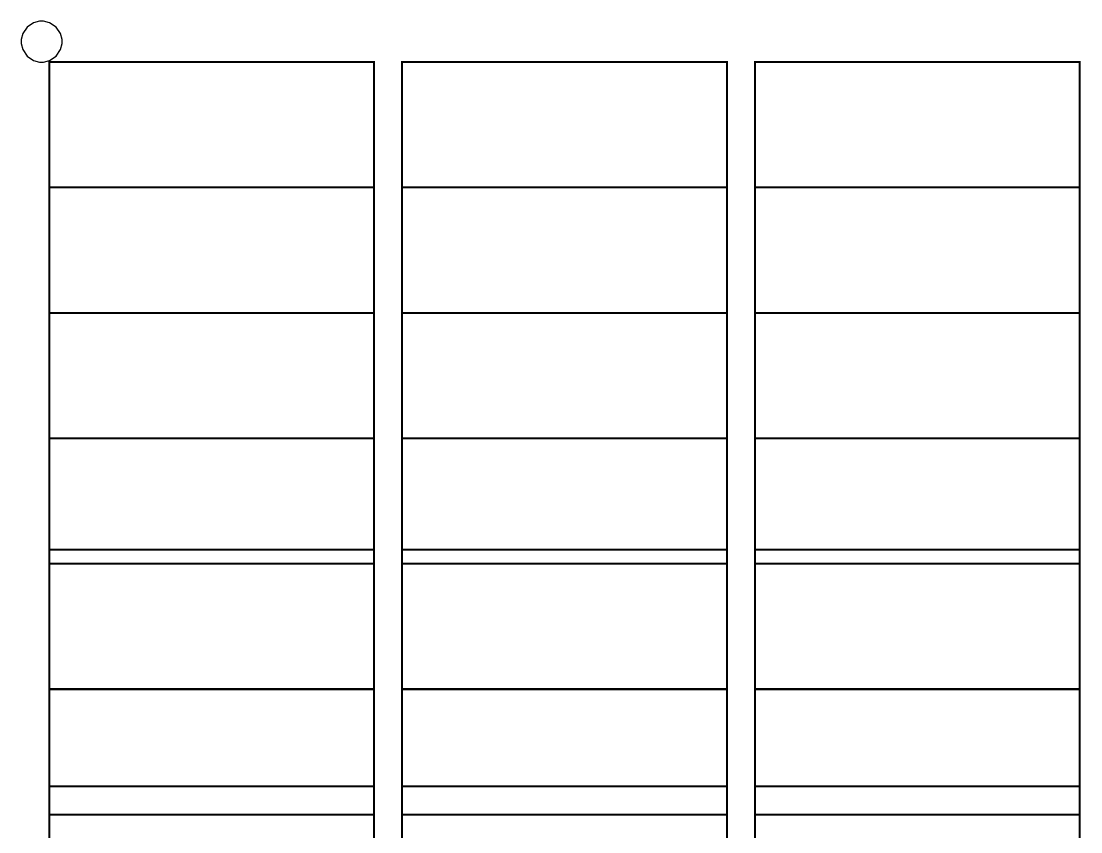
# Model space of a CAD drawing. Header units: metres. Extents: x 0 to 8.5, y 0 to 11.
# Drawn here: x 0 to 3.605, y 8.242 to 11 of the extents above; entities that cross this region are included whole.
import ezdxf

# ---------------------------------------------------------------- set-up
doc = ezdxf.new("R2010")
doc.units = ezdxf.units.M

msp = doc.modelspace()

# ---------------------------------------------------------------- linework, layer by layer
at = {"color": 0}
msp.add_lwpolyline([(0.1389, 10.9306), (0.1389, 10.9373), (0.1334, 10.9576), (0.1185, 10.9797), (0.0965, 10.9946), (0.0762, 11), (0.0694, 11), (0.0627, 11), (0.0424, 10.9946), (0.0203, 10.9797), (0.0054, 10.9576), (0, 10.9373), (0, 10.9306), (0, 10.9238), (0.0054, 10.9035), (0.0203, 10.8815), (0.0424, 10.8666), (0.0627, 10.8611), (0.0694, 10.8611), (0.0762, 10.8611), (0.0965, 10.8666), (0.1185, 10.8815), (0.1334, 10.9035), (0.1389, 10.9238), (0.1389, 10.9306)], close=True, dxfattribs=at)
msp.add_lwpolyline([(0.1389, 10.9306), (0.1389, 10.9373), (0.1334, 10.9576), (0.1185, 10.9797), (0.0965, 10.9946), (0.0762, 11), (0.0694, 11), (0.0627, 11), (0.0424, 10.9946), (0.0203, 10.9797), (0.0054, 10.9576), (0, 10.9373), (0, 10.9306), (0, 10.9238), (0.0054, 10.9035), (0.0203, 10.8815), (0.0424, 10.8666), (0.0627, 10.8611), (0.0694, 10.8611), (0.0762, 10.8611), (0.0965, 10.8666), (0.1185, 10.8815), (0.1334, 10.9035), (0.1389, 10.9238), (0.1389, 10.9306)], close=True, dxfattribs=at)
msp.add_lwpolyline([(0.1389, 10.9306), (0.1389, 10.9373), (0.1334, 10.9576), (0.1185, 10.9797), (0.0965, 10.9946), (0.0762, 11), (0.0694, 11), (0.0627, 11), (0.0424, 10.9946), (0.0203, 10.9797), (0.0054, 10.9576), (0, 10.9373), (0, 10.9306), (0, 10.9238), (0.0054, 10.9035), (0.0203, 10.8815), (0.0424, 10.8666), (0.0627, 10.8611), (0.0694, 10.8611), (0.0762, 10.8611), (0.0965, 10.8666), (0.1185, 10.8815), (0.1334, 10.9035), (0.1389, 10.9238), (0.1389, 10.9306)], close=True, dxfattribs=at)
msp.add_lwpolyline([(0.1389, 10.9306), (0.1389, 10.9373), (0.1334, 10.9576), (0.1185, 10.9797), (0.0965, 10.9946), (0.0762, 11), (0.0694, 11), (0.0627, 11), (0.0424, 10.9946), (0.0203, 10.9797), (0.0054, 10.9576), (0, 10.9373), (0, 10.9306), (0, 10.9238), (0.0054, 10.9035), (0.0203, 10.8815), (0.0424, 10.8666), (0.0627, 10.8611), (0.0694, 10.8611), (0.0762, 10.8611), (0.0965, 10.8666), (0.1185, 10.8815), (0.1334, 10.9035), (0.1389, 10.9238), (0.1389, 10.9306)], close=True, dxfattribs=at)
msp.add_lwpolyline([(0.1389, 10.9306), (0.1389, 10.9373), (0.1334, 10.9576), (0.1185, 10.9797), (0.0965, 10.9946), (0.0762, 11), (0.0694, 11), (0.0627, 11), (0.0424, 10.9946), (0.0203, 10.9797), (0.0054, 10.9576), (0, 10.9373), (0, 10.9306), (0, 10.9238), (0.0054, 10.9035), (0.0203, 10.8815), (0.0424, 10.8666), (0.0627, 10.8611), (0.0694, 10.8611), (0.0762, 10.8611), (0.0965, 10.8666), (0.1185, 10.8815), (0.1334, 10.9035), (0.1389, 10.9238), (0.1389, 10.9306)], close=True, dxfattribs=at)
msp.add_lwpolyline([(0.1389, 10.9306), (0.1389, 10.9373), (0.1334, 10.9576), (0.1185, 10.9797), (0.0965, 10.9946), (0.0762, 11), (0.0694, 11), (0.0627, 11), (0.0424, 10.9946), (0.0203, 10.9797), (0.0054, 10.9576), (0, 10.9373), (0, 10.9306), (0, 10.9238), (0.0054, 10.9035), (0.0203, 10.8815), (0.0424, 10.8666), (0.0627, 10.8611), (0.0694, 10.8611), (0.0762, 10.8611), (0.0965, 10.8666), (0.1185, 10.8815), (0.1334, 10.9035), (0.1389, 10.9238), (0.1389, 10.9306)], close=True, dxfattribs=at)
msp.add_lwpolyline([(0.1389, 10.9306), (0.1389, 10.9373), (0.1334, 10.9576), (0.1185, 10.9797), (0.0965, 10.9946), (0.0762, 11), (0.0694, 11), (0.0627, 11), (0.0424, 10.9946), (0.0203, 10.9797), (0.0054, 10.9576), (0, 10.9373), (0, 10.9306), (0, 10.9238), (0.0054, 10.9035), (0.0203, 10.8815), (0.0424, 10.8666), (0.0627, 10.8611), (0.0694, 10.8611), (0.0762, 10.8611), (0.0965, 10.8666), (0.1185, 10.8815), (0.1334, 10.9035), (0.1389, 10.9238), (0.1389, 10.9306)], close=True, dxfattribs=at)
msp.add_lwpolyline([(0.1389, 10.9306), (0.1389, 10.9373), (0.1334, 10.9576), (0.1185, 10.9797), (0.0965, 10.9946), (0.0762, 11), (0.0694, 11), (0.0627, 11), (0.0424, 10.9946), (0.0203, 10.9797), (0.0054, 10.9576), (0, 10.9373), (0, 10.9306), (0, 10.9238), (0.0054, 10.9035), (0.0203, 10.8815), (0.0424, 10.8666), (0.0627, 10.8611), (0.0694, 10.8611), (0.0762, 10.8611), (0.0965, 10.8666), (0.1185, 10.8815), (0.1334, 10.9035), (0.1389, 10.9238), (0.1389, 10.9306)], close=True, dxfattribs=at)
msp.add_lwpolyline([(0.1389, 10.9306), (0.1389, 10.9373), (0.1334, 10.9576), (0.1185, 10.9797), (0.0965, 10.9946), (0.0762, 11), (0.0694, 11), (0.0627, 11), (0.0424, 10.9946), (0.0203, 10.9797), (0.0054, 10.9576), (0, 10.9373), (0, 10.9306), (0, 10.9238), (0.0054, 10.9035), (0.0203, 10.8815), (0.0424, 10.8666), (0.0627, 10.8611), (0.0694, 10.8611), (0.0762, 10.8611), (0.0965, 10.8666), (0.1185, 10.8815), (0.1334, 10.9035), (0.1389, 10.9238), (0.1389, 10.9306)], close=True, dxfattribs=at)
msp.add_lwpolyline([(0.1389, 10.9306), (0.1389, 10.9373), (0.1334, 10.9576), (0.1185, 10.9797), (0.0965, 10.9946), (0.0762, 11), (0.0694, 11), (0.0627, 11), (0.0424, 10.9946), (0.0203, 10.9797), (0.0054, 10.9576), (0, 10.9373), (0, 10.9306), (0, 10.9238), (0.0054, 10.9035), (0.0203, 10.8815), (0.0424, 10.8666), (0.0627, 10.8611), (0.0694, 10.8611), (0.0762, 10.8611), (0.0965, 10.8666), (0.1185, 10.8815), (0.1334, 10.9035), (0.1389, 10.9238), (0.1389, 10.9306)], close=True, dxfattribs=at)
msp.add_lwpolyline([(0.1389, 10.9306), (0.1389, 10.9373), (0.1334, 10.9576), (0.1185, 10.9797), (0.0965, 10.9946), (0.0762, 11), (0.0694, 11), (0.0627, 11), (0.0424, 10.9946), (0.0203, 10.9797), (0.0054, 10.9576), (0, 10.9373), (0, 10.9306), (0, 10.9238), (0.0054, 10.9035), (0.0203, 10.8815), (0.0424, 10.8666), (0.0627, 10.8611), (0.0694, 10.8611), (0.0762, 10.8611), (0.0965, 10.8666), (0.1185, 10.8815), (0.1334, 10.9035), (0.1389, 10.9238), (0.1389, 10.9306)], close=True, dxfattribs=at)
msp.add_lwpolyline([(0.1389, 10.9306), (0.1389, 10.9373), (0.1334, 10.9576), (0.1185, 10.9797), (0.0965, 10.9946), (0.0762, 11), (0.0694, 11), (0.0627, 11), (0.0424, 10.9946), (0.0203, 10.9797), (0.0054, 10.9576), (0, 10.9373), (0, 10.9306), (0, 10.9238), (0.0054, 10.9035), (0.0203, 10.8815), (0.0424, 10.8666), (0.0627, 10.8611), (0.0694, 10.8611), (0.0762, 10.8611), (0.0965, 10.8666), (0.1185, 10.8815), (0.1334, 10.9035), (0.1389, 10.9238), (0.1389, 10.9306)], close=True, dxfattribs=at)
msp.add_lwpolyline([(0.1389, 10.9306), (0.1389, 10.9373), (0.1334, 10.9576), (0.1185, 10.9797), (0.0965, 10.9946), (0.0762, 11), (0.0694, 11), (0.0627, 11), (0.0424, 10.9946), (0.0203, 10.9797), (0.0054, 10.9576), (0, 10.9373), (0, 10.9306), (0, 10.9238), (0.0054, 10.9035), (0.0203, 10.8815), (0.0424, 10.8666), (0.0627, 10.8611), (0.0694, 10.8611), (0.0762, 10.8611), (0.0965, 10.8666), (0.1185, 10.8815), (0.1334, 10.9035), (0.1389, 10.9238), (0.1389, 10.9306)], close=True, dxfattribs=at)
msp.add_lwpolyline([(0.1389, 10.9306), (0.1389, 10.9373), (0.1334, 10.9576), (0.1185, 10.9797), (0.0965, 10.9946), (0.0762, 11), (0.0694, 11), (0.0627, 11), (0.0424, 10.9946), (0.0203, 10.9797), (0.0054, 10.9576), (0, 10.9373), (0, 10.9306), (0, 10.9238), (0.0054, 10.9035), (0.0203, 10.8815), (0.0424, 10.8666), (0.0627, 10.8611), (0.0694, 10.8611), (0.0762, 10.8611), (0.0965, 10.8666), (0.1185, 10.8815), (0.1334, 10.9035), (0.1389, 10.9238), (0.1389, 10.9306)], close=True, dxfattribs=at)
msp.add_lwpolyline([(0.1389, 10.9306), (0.1389, 10.9373), (0.1334, 10.9576), (0.1185, 10.9797), (0.0965, 10.9946), (0.0762, 11), (0.0694, 11), (0.0627, 11), (0.0424, 10.9946), (0.0203, 10.9797), (0.0054, 10.9576), (0, 10.9373), (0, 10.9306), (0, 10.9238), (0.0054, 10.9035), (0.0203, 10.8815), (0.0424, 10.8666), (0.0627, 10.8611), (0.0694, 10.8611), (0.0762, 10.8611), (0.0965, 10.8666), (0.1185, 10.8815), (0.1334, 10.9035), (0.1389, 10.9238), (0.1389, 10.9306)], close=True, dxfattribs=at)
msp.add_lwpolyline([(0.1389, 10.9306), (0.1389, 10.9373), (0.1334, 10.9576), (0.1185, 10.9797), (0.0965, 10.9946), (0.0762, 11), (0.0694, 11), (0.0627, 11), (0.0424, 10.9946), (0.0203, 10.9797), (0.0054, 10.9576), (0, 10.9373), (0, 10.9306), (0, 10.9238), (0.0054, 10.9035), (0.0203, 10.8815), (0.0424, 10.8666), (0.0627, 10.8611), (0.0694, 10.8611), (0.0762, 10.8611), (0.0965, 10.8666), (0.1185, 10.8815), (0.1334, 10.9035), (0.1389, 10.9238), (0.1389, 10.9306)], close=True, dxfattribs=at)
msp.add_lwpolyline([(0.1389, 10.9306), (0.1389, 10.9373), (0.1334, 10.9576), (0.1185, 10.9797), (0.0965, 10.9946), (0.0762, 11), (0.0694, 11), (0.0627, 11), (0.0424, 10.9946), (0.0203, 10.9797), (0.0054, 10.9576), (0, 10.9373), (0, 10.9306), (0, 10.9238), (0.0054, 10.9035), (0.0203, 10.8815), (0.0424, 10.8666), (0.0627, 10.8611), (0.0694, 10.8611), (0.0762, 10.8611), (0.0965, 10.8666), (0.1185, 10.8815), (0.1334, 10.9035), (0.1389, 10.9238), (0.1389, 10.9306)], close=True, dxfattribs=at)
msp.add_lwpolyline([(0.1389, 10.9306), (0.1389, 10.9373), (0.1334, 10.9576), (0.1185, 10.9797), (0.0965, 10.9946), (0.0762, 11), (0.0694, 11), (0.0627, 11), (0.0424, 10.9946), (0.0203, 10.9797), (0.0054, 10.9576), (0, 10.9373), (0, 10.9306), (0, 10.9238), (0.0054, 10.9035), (0.0203, 10.8815), (0.0424, 10.8666), (0.0627, 10.8611), (0.0694, 10.8611), (0.0762, 10.8611), (0.0965, 10.8666), (0.1185, 10.8815), (0.1334, 10.9035), (0.1389, 10.9238), (0.1389, 10.9306)], close=True, dxfattribs=at)
msp.add_lwpolyline([(0.1389, 10.9306), (0.1389, 10.9373), (0.1334, 10.9576), (0.1185, 10.9797), (0.0965, 10.9946), (0.0762, 11), (0.0694, 11), (0.0627, 11), (0.0424, 10.9946), (0.0203, 10.9797), (0.0054, 10.9576), (0, 10.9373), (0, 10.9306), (0, 10.9238), (0.0054, 10.9035), (0.0203, 10.8815), (0.0424, 10.8666), (0.0627, 10.8611), (0.0694, 10.8611), (0.0762, 10.8611), (0.0965, 10.8666), (0.1185, 10.8815), (0.1334, 10.9035), (0.1389, 10.9238), (0.1389, 10.9306)], close=True, dxfattribs=at)
msp.add_lwpolyline([(0.1389, 10.9306), (0.1389, 10.9373), (0.1334, 10.9576), (0.1185, 10.9797), (0.0965, 10.9946), (0.0762, 11), (0.0694, 11), (0.0627, 11), (0.0424, 10.9946), (0.0203, 10.9797), (0.0054, 10.9576), (0, 10.9373), (0, 10.9306), (0, 10.9238), (0.0054, 10.9035), (0.0203, 10.8815), (0.0424, 10.8666), (0.0627, 10.8611), (0.0694, 10.8611), (0.0762, 10.8611), (0.0965, 10.8666), (0.1185, 10.8815), (0.1334, 10.9035), (0.1389, 10.9238), (0.1389, 10.9306)], close=True, dxfattribs=at)
msp.add_lwpolyline([(0.1389, 10.9306), (0.1389, 10.9373), (0.1334, 10.9576), (0.1185, 10.9797), (0.0965, 10.9946), (0.0762, 11), (0.0694, 11), (0.0627, 11), (0.0424, 10.9946), (0.0203, 10.9797), (0.0054, 10.9576), (0, 10.9373), (0, 10.9306), (0, 10.9238), (0.0054, 10.9035), (0.0203, 10.8815), (0.0424, 10.8666), (0.0627, 10.8611), (0.0694, 10.8611), (0.0762, 10.8611), (0.0965, 10.8666), (0.1185, 10.8815), (0.1334, 10.9035), (0.1389, 10.9238), (0.1389, 10.9306)], close=True, dxfattribs=at)
msp.add_lwpolyline([(0.1389, 10.9306), (0.1389, 10.9373), (0.1334, 10.9576), (0.1185, 10.9797), (0.0965, 10.9946), (0.0762, 11), (0.0694, 11), (0.0627, 11), (0.0424, 10.9946), (0.0203, 10.9797), (0.0054, 10.9576), (0, 10.9373), (0, 10.9306), (0, 10.9238), (0.0054, 10.9035), (0.0203, 10.8815), (0.0424, 10.8666), (0.0627, 10.8611), (0.0694, 10.8611), (0.0762, 10.8611), (0.0965, 10.8666), (0.1185, 10.8815), (0.1334, 10.9035), (0.1389, 10.9238), (0.1389, 10.9306)], close=True, dxfattribs=at)
msp.add_lwpolyline([(0.1389, 10.9306), (0.1389, 10.9373), (0.1334, 10.9576), (0.1185, 10.9797), (0.0965, 10.9946), (0.0762, 11), (0.0694, 11), (0.0627, 11), (0.0424, 10.9946), (0.0203, 10.9797), (0.0054, 10.9576), (0, 10.9373), (0, 10.9306), (0, 10.9238), (0.0054, 10.9035), (0.0203, 10.8815), (0.0424, 10.8666), (0.0627, 10.8611), (0.0694, 10.8611), (0.0762, 10.8611), (0.0965, 10.8666), (0.1185, 10.8815), (0.1334, 10.9035), (0.1389, 10.9238), (0.1389, 10.9306)], close=True, dxfattribs=at)
msp.add_lwpolyline([(0.1389, 10.9306), (0.1389, 10.9373), (0.1334, 10.9576), (0.1185, 10.9797), (0.0965, 10.9946), (0.0762, 11), (0.0694, 11), (0.0627, 11), (0.0424, 10.9946), (0.0203, 10.9797), (0.0054, 10.9576), (0, 10.9373), (0, 10.9306), (0, 10.9238), (0.0054, 10.9035), (0.0203, 10.8815), (0.0424, 10.8666), (0.0627, 10.8611), (0.0694, 10.8611), (0.0762, 10.8611), (0.0965, 10.8666), (0.1185, 10.8815), (0.1334, 10.9035), (0.1389, 10.9238), (0.1389, 10.9306)], close=True, dxfattribs=at)
msp.add_lwpolyline([(0.1389, 10.9306), (0.1389, 10.9373), (0.1334, 10.9576), (0.1185, 10.9797), (0.0965, 10.9946), (0.0762, 11), (0.0694, 11), (0.0627, 11), (0.0424, 10.9946), (0.0203, 10.9797), (0.0054, 10.9576), (0, 10.9373), (0, 10.9306), (0, 10.9238), (0.0054, 10.9035), (0.0203, 10.8815), (0.0424, 10.8666), (0.0627, 10.8611), (0.0694, 10.8611), (0.0762, 10.8611), (0.0965, 10.8666), (0.1185, 10.8815), (0.1334, 10.9035), (0.1389, 10.9238), (0.1389, 10.9306)], close=True, dxfattribs=at)
msp.add_lwpolyline([(0.1389, 10.9306), (0.1389, 10.9373), (0.1334, 10.9576), (0.1185, 10.9797), (0.0965, 10.9946), (0.0762, 11), (0.0694, 11), (0.0627, 11), (0.0424, 10.9946), (0.0203, 10.9797), (0.0054, 10.9576), (0, 10.9373), (0, 10.9306), (0, 10.9238), (0.0054, 10.9035), (0.0203, 10.8815), (0.0424, 10.8666), (0.0627, 10.8611), (0.0694, 10.8611), (0.0762, 10.8611), (0.0965, 10.8666), (0.1185, 10.8815), (0.1334, 10.9035), (0.1389, 10.9238), (0.1389, 10.9306)], close=True, dxfattribs=at)
msp.add_lwpolyline([(0.1389, 10.9306), (0.1389, 10.9373), (0.1334, 10.9576), (0.1185, 10.9797), (0.0965, 10.9946), (0.0762, 11), (0.0694, 11), (0.0627, 11), (0.0424, 10.9946), (0.0203, 10.9797), (0.0054, 10.9576), (0, 10.9373), (0, 10.9306), (0, 10.9238), (0.0054, 10.9035), (0.0203, 10.8815), (0.0424, 10.8666), (0.0627, 10.8611), (0.0694, 10.8611), (0.0762, 10.8611), (0.0965, 10.8666), (0.1185, 10.8815), (0.1334, 10.9035), (0.1389, 10.9238), (0.1389, 10.9306)], close=True, dxfattribs=at)
msp.add_lwpolyline([(0.1389, 10.9306), (0.1389, 10.9373), (0.1334, 10.9576), (0.1185, 10.9797), (0.0965, 10.9946), (0.0762, 11), (0.0694, 11), (0.0627, 11), (0.0424, 10.9946), (0.0203, 10.9797), (0.0054, 10.9576), (0, 10.9373), (0, 10.9306), (0, 10.9238), (0.0054, 10.9035), (0.0203, 10.8815), (0.0424, 10.8666), (0.0627, 10.8611), (0.0694, 10.8611), (0.0762, 10.8611), (0.0965, 10.8666), (0.1185, 10.8815), (0.1334, 10.9035), (0.1389, 10.9238), (0.1389, 10.9306)], close=True, dxfattribs=at)
msp.add_lwpolyline([(0.1389, 10.9306), (0.1389, 10.9373), (0.1334, 10.9576), (0.1185, 10.9797), (0.0965, 10.9946), (0.0762, 11), (0.0694, 11), (0.0627, 11), (0.0424, 10.9946), (0.0203, 10.9797), (0.0054, 10.9576), (0, 10.9373), (0, 10.9306), (0, 10.9238), (0.0054, 10.9035), (0.0203, 10.8815), (0.0424, 10.8666), (0.0627, 10.8611), (0.0694, 10.8611), (0.0762, 10.8611), (0.0965, 10.8666), (0.1185, 10.8815), (0.1334, 10.9035), (0.1389, 10.9238), (0.1389, 10.9306)], close=True, dxfattribs=at)
msp.add_lwpolyline([(0.1389, 10.9306), (0.1389, 10.9373), (0.1334, 10.9576), (0.1185, 10.9797), (0.0965, 10.9946), (0.0762, 11), (0.0694, 11), (0.0627, 11), (0.0424, 10.9946), (0.0203, 10.9797), (0.0054, 10.9576), (0, 10.9373), (0, 10.9306), (0, 10.9238), (0.0054, 10.9035), (0.0203, 10.8815), (0.0424, 10.8666), (0.0627, 10.8611), (0.0694, 10.8611), (0.0762, 10.8611), (0.0965, 10.8666), (0.1185, 10.8815), (0.1334, 10.9035), (0.1389, 10.9238), (0.1389, 10.9306)], close=True, dxfattribs=at)
msp.add_lwpolyline([(0.1389, 10.9306), (0.1389, 10.9373), (0.1334, 10.9576), (0.1185, 10.9797), (0.0965, 10.9946), (0.0762, 11), (0.0694, 11), (0.0627, 11), (0.0424, 10.9946), (0.0203, 10.9797), (0.0054, 10.9576), (0, 10.9373), (0, 10.9306), (0, 10.9238), (0.0054, 10.9035), (0.0203, 10.8815), (0.0424, 10.8666), (0.0627, 10.8611), (0.0694, 10.8611), (0.0762, 10.8611), (0.0965, 10.8666), (0.1185, 10.8815), (0.1334, 10.9035), (0.1389, 10.9238), (0.1389, 10.9306)], close=True, dxfattribs=at)
msp.add_lwpolyline([(0.1389, 10.9306), (0.1389, 10.9373), (0.1334, 10.9576), (0.1185, 10.9797), (0.0965, 10.9946), (0.0762, 11), (0.0694, 11), (0.0627, 11), (0.0424, 10.9946), (0.0203, 10.9797), (0.0054, 10.9576), (0, 10.9373), (0, 10.9306), (0, 10.9238), (0.0054, 10.9035), (0.0203, 10.8815), (0.0424, 10.8666), (0.0627, 10.8611), (0.0694, 10.8611), (0.0762, 10.8611), (0.0965, 10.8666), (0.1185, 10.8815), (0.1334, 10.9035), (0.1389, 10.9238), (0.1389, 10.9306)], close=True, dxfattribs=at)
msp.add_lwpolyline([(0.1389, 10.9306), (0.1389, 10.9373), (0.1334, 10.9576), (0.1185, 10.9797), (0.0965, 10.9946), (0.0762, 11), (0.0694, 11), (0.0627, 11), (0.0424, 10.9946), (0.0203, 10.9797), (0.0054, 10.9576), (0, 10.9373), (0, 10.9306), (0, 10.9238), (0.0054, 10.9035), (0.0203, 10.8815), (0.0424, 10.8666), (0.0627, 10.8611), (0.0694, 10.8611), (0.0762, 10.8611), (0.0965, 10.8666), (0.1185, 10.8815), (0.1334, 10.9035), (0.1389, 10.9238), (0.1389, 10.9306)], close=True, dxfattribs=at)
msp.add_lwpolyline([(0.1389, 10.9306), (0.1389, 10.9373), (0.1334, 10.9576), (0.1185, 10.9797), (0.0965, 10.9946), (0.0762, 11), (0.0694, 11), (0.0627, 11), (0.0424, 10.9946), (0.0203, 10.9797), (0.0054, 10.9576), (0, 10.9373), (0, 10.9306), (0, 10.9238), (0.0054, 10.9035), (0.0203, 10.8815), (0.0424, 10.8666), (0.0627, 10.8611), (0.0694, 10.8611), (0.0762, 10.8611), (0.0965, 10.8666), (0.1185, 10.8815), (0.1334, 10.9035), (0.1389, 10.9238), (0.1389, 10.9306)], close=True, dxfattribs=at)
msp.add_lwpolyline([(0.1389, 10.9306), (0.1389, 10.9373), (0.1334, 10.9576), (0.1185, 10.9797), (0.0965, 10.9946), (0.0762, 11), (0.0694, 11), (0.0627, 11), (0.0424, 10.9946), (0.0203, 10.9797), (0.0054, 10.9576), (0, 10.9373), (0, 10.9306), (0, 10.9238), (0.0054, 10.9035), (0.0203, 10.8815), (0.0424, 10.8666), (0.0627, 10.8611), (0.0694, 10.8611), (0.0762, 10.8611), (0.0965, 10.8666), (0.1185, 10.8815), (0.1334, 10.9035), (0.1389, 10.9238), (0.1389, 10.9306)], close=True, dxfattribs=at)
msp.add_lwpolyline([(0.1389, 10.9306), (0.1389, 10.9373), (0.1334, 10.9576), (0.1185, 10.9797), (0.0965, 10.9946), (0.0762, 11), (0.0694, 11), (0.0627, 11), (0.0424, 10.9946), (0.0203, 10.9797), (0.0054, 10.9576), (0, 10.9373), (0, 10.9306), (0, 10.9238), (0.0054, 10.9035), (0.0203, 10.8815), (0.0424, 10.8666), (0.0627, 10.8611), (0.0694, 10.8611), (0.0762, 10.8611), (0.0965, 10.8666), (0.1185, 10.8815), (0.1334, 10.9035), (0.1389, 10.9238), (0.1389, 10.9306)], close=True, dxfattribs=at)
msp.add_lwpolyline([(0.1389, 10.9306), (0.1389, 10.9373), (0.1334, 10.9576), (0.1185, 10.9797), (0.0965, 10.9946), (0.0762, 11), (0.0694, 11), (0.0627, 11), (0.0424, 10.9946), (0.0203, 10.9797), (0.0054, 10.9576), (0, 10.9373), (0, 10.9306), (0, 10.9238), (0.0054, 10.9035), (0.0203, 10.8815), (0.0424, 10.8666), (0.0627, 10.8611), (0.0694, 10.8611), (0.0762, 10.8611), (0.0965, 10.8666), (0.1185, 10.8815), (0.1334, 10.9035), (0.1389, 10.9238), (0.1389, 10.9306)], close=True, dxfattribs=at)
msp.add_lwpolyline([(0.1389, 10.9306), (0.1389, 10.9373), (0.1334, 10.9576), (0.1185, 10.9797), (0.0965, 10.9946), (0.0762, 11), (0.0694, 11), (0.0627, 11), (0.0424, 10.9946), (0.0203, 10.9797), (0.0054, 10.9576), (0, 10.9373), (0, 10.9306), (0, 10.9238), (0.0054, 10.9035), (0.0203, 10.8815), (0.0424, 10.8666), (0.0627, 10.8611), (0.0694, 10.8611), (0.0762, 10.8611), (0.0965, 10.8666), (0.1185, 10.8815), (0.1334, 10.9035), (0.1389, 10.9238), (0.1389, 10.9306)], close=True, dxfattribs=at)
msp.add_lwpolyline([(0.1389, 10.9306), (0.1389, 10.9373), (0.1334, 10.9576), (0.1185, 10.9797), (0.0965, 10.9946), (0.0762, 11), (0.0694, 11), (0.0627, 11), (0.0424, 10.9946), (0.0203, 10.9797), (0.0054, 10.9576), (0, 10.9373), (0, 10.9306), (0, 10.9238), (0.0054, 10.9035), (0.0203, 10.8815), (0.0424, 10.8666), (0.0627, 10.8611), (0.0694, 10.8611), (0.0762, 10.8611), (0.0965, 10.8666), (0.1185, 10.8815), (0.1334, 10.9035), (0.1389, 10.9238), (0.1389, 10.9306)], close=True, dxfattribs=at)
msp.add_lwpolyline([(0.1389, 10.9306), (0.1389, 10.9373), (0.1334, 10.9576), (0.1185, 10.9797), (0.0965, 10.9946), (0.0762, 11), (0.0694, 11), (0.0627, 11), (0.0424, 10.9946), (0.0203, 10.9797), (0.0054, 10.9576), (0, 10.9373), (0, 10.9306), (0, 10.9238), (0.0054, 10.9035), (0.0203, 10.8815), (0.0424, 10.8666), (0.0627, 10.8611), (0.0694, 10.8611), (0.0762, 10.8611), (0.0965, 10.8666), (0.1185, 10.8815), (0.1334, 10.9035), (0.1389, 10.9238), (0.1389, 10.9306)], close=True, dxfattribs=at)
msp.add_lwpolyline([(0.1389, 10.9306), (0.1389, 10.9373), (0.1334, 10.9576), (0.1185, 10.9797), (0.0965, 10.9946), (0.0762, 11), (0.0694, 11), (0.0627, 11), (0.0424, 10.9946), (0.0203, 10.9797), (0.0054, 10.9576), (0, 10.9373), (0, 10.9306), (0, 10.9238), (0.0054, 10.9035), (0.0203, 10.8815), (0.0424, 10.8666), (0.0627, 10.8611), (0.0694, 10.8611), (0.0762, 10.8611), (0.0965, 10.8666), (0.1185, 10.8815), (0.1334, 10.9035), (0.1389, 10.9238), (0.1389, 10.9306)], close=True, dxfattribs=at)
msp.add_lwpolyline([(0.1389, 10.9306), (0.1389, 10.9373), (0.1334, 10.9576), (0.1185, 10.9797), (0.0965, 10.9946), (0.0762, 11), (0.0694, 11), (0.0627, 11), (0.0424, 10.9946), (0.0203, 10.9797), (0.0054, 10.9576), (0, 10.9373), (0, 10.9306), (0, 10.9238), (0.0054, 10.9035), (0.0203, 10.8815), (0.0424, 10.8666), (0.0627, 10.8611), (0.0694, 10.8611), (0.0762, 10.8611), (0.0965, 10.8666), (0.1185, 10.8815), (0.1334, 10.9035), (0.1389, 10.9238), (0.1389, 10.9306)], close=True, dxfattribs=at)
msp.add_lwpolyline([(0.1389, 10.9306), (0.1389, 10.9373), (0.1334, 10.9576), (0.1185, 10.9797), (0.0965, 10.9946), (0.0762, 11), (0.0694, 11), (0.0627, 11), (0.0424, 10.9946), (0.0203, 10.9797), (0.0054, 10.9576), (0, 10.9373), (0, 10.9306), (0, 10.9238), (0.0054, 10.9035), (0.0203, 10.8815), (0.0424, 10.8666), (0.0627, 10.8611), (0.0694, 10.8611), (0.0762, 10.8611), (0.0965, 10.8666), (0.1185, 10.8815), (0.1334, 10.9035), (0.1389, 10.9238), (0.1389, 10.9306)], close=True, dxfattribs=at)
msp.add_lwpolyline([(0.1389, 10.9306), (0.1389, 10.9373), (0.1334, 10.9576), (0.1185, 10.9797), (0.0965, 10.9946), (0.0762, 11), (0.0694, 11), (0.0627, 11), (0.0424, 10.9946), (0.0203, 10.9797), (0.0054, 10.9576), (0, 10.9373), (0, 10.9306), (0, 10.9238), (0.0054, 10.9035), (0.0203, 10.8815), (0.0424, 10.8666), (0.0627, 10.8611), (0.0694, 10.8611), (0.0762, 10.8611), (0.0965, 10.8666), (0.1185, 10.8815), (0.1334, 10.9035), (0.1389, 10.9238), (0.1389, 10.9306)], close=True, dxfattribs=at)
msp.add_lwpolyline([(0.1389, 10.9306), (0.1389, 10.9373), (0.1334, 10.9576), (0.1185, 10.9797), (0.0965, 10.9946), (0.0762, 11), (0.0694, 11), (0.0627, 11), (0.0424, 10.9946), (0.0203, 10.9797), (0.0054, 10.9576), (0, 10.9373), (0, 10.9306), (0, 10.9238), (0.0054, 10.9035), (0.0203, 10.8815), (0.0424, 10.8666), (0.0627, 10.8611), (0.0694, 10.8611), (0.0762, 10.8611), (0.0965, 10.8666), (0.1185, 10.8815), (0.1334, 10.9035), (0.1389, 10.9238), (0.1389, 10.9306)], close=True, dxfattribs=at)
msp.add_lwpolyline([(0.1389, 10.9306), (0.1389, 10.9373), (0.1334, 10.9576), (0.1185, 10.9797), (0.0965, 10.9946), (0.0762, 11), (0.0694, 11), (0.0627, 11), (0.0424, 10.9946), (0.0203, 10.9797), (0.0054, 10.9576), (0, 10.9373), (0, 10.9306), (0, 10.9238), (0.0054, 10.9035), (0.0203, 10.8815), (0.0424, 10.8666), (0.0627, 10.8611), (0.0694, 10.8611), (0.0762, 10.8611), (0.0965, 10.8666), (0.1185, 10.8815), (0.1334, 10.9035), (0.1389, 10.9238), (0.1389, 10.9306)], close=True, dxfattribs=at)
msp.add_lwpolyline([(0.1389, 10.9306), (0.1389, 10.9373), (0.1334, 10.9576), (0.1185, 10.9797), (0.0965, 10.9946), (0.0762, 11), (0.0694, 11), (0.0627, 11), (0.0424, 10.9946), (0.0203, 10.9797), (0.0054, 10.9576), (0, 10.9373), (0, 10.9306), (0, 10.9238), (0.0054, 10.9035), (0.0203, 10.8815), (0.0424, 10.8666), (0.0627, 10.8611), (0.0694, 10.8611), (0.0762, 10.8611), (0.0965, 10.8666), (0.1185, 10.8815), (0.1334, 10.9035), (0.1389, 10.9238), (0.1389, 10.9306)], close=True, dxfattribs=at)
msp.add_lwpolyline([(0.1389, 10.9306), (0.1389, 10.9373), (0.1334, 10.9576), (0.1185, 10.9797), (0.0965, 10.9946), (0.0762, 11), (0.0694, 11), (0.0627, 11), (0.0424, 10.9946), (0.0203, 10.9797), (0.0054, 10.9576), (0, 10.9373), (0, 10.9306), (0, 10.9238), (0.0054, 10.9035), (0.0203, 10.8815), (0.0424, 10.8666), (0.0627, 10.8611), (0.0694, 10.8611), (0.0762, 10.8611), (0.0965, 10.8666), (0.1185, 10.8815), (0.1334, 10.9035), (0.1389, 10.9238), (0.1389, 10.9306)], close=True, dxfattribs=at)
msp.add_lwpolyline([(0.1389, 10.9306), (0.1389, 10.9373), (0.1334, 10.9576), (0.1185, 10.9797), (0.0965, 10.9946), (0.0762, 11), (0.0694, 11), (0.0627, 11), (0.0424, 10.9946), (0.0203, 10.9797), (0.0054, 10.9576), (0, 10.9373), (0, 10.9306), (0, 10.9238), (0.0054, 10.9035), (0.0203, 10.8815), (0.0424, 10.8666), (0.0627, 10.8611), (0.0694, 10.8611), (0.0762, 10.8611), (0.0965, 10.8666), (0.1185, 10.8815), (0.1334, 10.9035), (0.1389, 10.9238), (0.1389, 10.9306)], close=True, dxfattribs=at)
msp.add_lwpolyline([(0.1389, 10.9306), (0.1389, 10.9373), (0.1334, 10.9576), (0.1185, 10.9797), (0.0965, 10.9946), (0.0762, 11), (0.0694, 11), (0.0627, 11), (0.0424, 10.9946), (0.0203, 10.9797), (0.0054, 10.9576), (0, 10.9373), (0, 10.9306), (0, 10.9238), (0.0054, 10.9035), (0.0203, 10.8815), (0.0424, 10.8666), (0.0627, 10.8611), (0.0694, 10.8611), (0.0762, 10.8611), (0.0965, 10.8666), (0.1185, 10.8815), (0.1334, 10.9035), (0.1389, 10.9238), (0.1389, 10.9306)], close=True, dxfattribs=at)
msp.add_lwpolyline([(0.1389, 10.9306), (0.1389, 10.9373), (0.1334, 10.9576), (0.1185, 10.9797), (0.0965, 10.9946), (0.0762, 11), (0.0694, 11), (0.0627, 11), (0.0424, 10.9946), (0.0203, 10.9797), (0.0054, 10.9576), (0, 10.9373), (0, 10.9306), (0, 10.9238), (0.0054, 10.9035), (0.0203, 10.8815), (0.0424, 10.8666), (0.0627, 10.8611), (0.0694, 10.8611), (0.0762, 10.8611), (0.0965, 10.8666), (0.1185, 10.8815), (0.1334, 10.9035), (0.1389, 10.9238), (0.1389, 10.9306)], close=True, dxfattribs=at)
msp.add_lwpolyline([(0.1389, 10.9306), (0.1389, 10.9373), (0.1334, 10.9576), (0.1185, 10.9797), (0.0965, 10.9946), (0.0762, 11), (0.0694, 11), (0.0627, 11), (0.0424, 10.9946), (0.0203, 10.9797), (0.0054, 10.9576), (0, 10.9373), (0, 10.9306), (0, 10.9238), (0.0054, 10.9035), (0.0203, 10.8815), (0.0424, 10.8666), (0.0627, 10.8611), (0.0694, 10.8611), (0.0762, 10.8611), (0.0965, 10.8666), (0.1185, 10.8815), (0.1334, 10.9035), (0.1389, 10.9238), (0.1389, 10.9306)], close=True, dxfattribs=at)
msp.add_lwpolyline([(0.1389, 10.9306), (0.1389, 10.9373), (0.1334, 10.9576), (0.1185, 10.9797), (0.0965, 10.9946), (0.0762, 11), (0.0694, 11), (0.0627, 11), (0.0424, 10.9946), (0.0203, 10.9797), (0.0054, 10.9576), (0, 10.9373), (0, 10.9306), (0, 10.9238), (0.0054, 10.9035), (0.0203, 10.8815), (0.0424, 10.8666), (0.0627, 10.8611), (0.0694, 10.8611), (0.0762, 10.8611), (0.0965, 10.8666), (0.1185, 10.8815), (0.1334, 10.9035), (0.1389, 10.9238), (0.1389, 10.9306)], close=True, dxfattribs=at)
msp.add_lwpolyline([(0.1389, 10.9306), (0.1389, 10.9373), (0.1334, 10.9576), (0.1185, 10.9797), (0.0965, 10.9946), (0.0762, 11), (0.0694, 11), (0.0627, 11), (0.0424, 10.9946), (0.0203, 10.9797), (0.0054, 10.9576), (0, 10.9373), (0, 10.9306), (0, 10.9238), (0.0054, 10.9035), (0.0203, 10.8815), (0.0424, 10.8666), (0.0627, 10.8611), (0.0694, 10.8611), (0.0762, 10.8611), (0.0965, 10.8666), (0.1185, 10.8815), (0.1334, 10.9035), (0.1389, 10.9238), (0.1389, 10.9306)], close=True, dxfattribs=at)
msp.add_lwpolyline([(0.1389, 10.9306), (0.1389, 10.9373), (0.1334, 10.9576), (0.1185, 10.9797), (0.0965, 10.9946), (0.0762, 11), (0.0694, 11), (0.0627, 11), (0.0424, 10.9946), (0.0203, 10.9797), (0.0054, 10.9576), (0, 10.9373), (0, 10.9306), (0, 10.9238), (0.0054, 10.9035), (0.0203, 10.8815), (0.0424, 10.8666), (0.0627, 10.8611), (0.0694, 10.8611), (0.0762, 10.8611), (0.0965, 10.8666), (0.1185, 10.8815), (0.1334, 10.9035), (0.1389, 10.9238), (0.1389, 10.9306)], close=True, dxfattribs=at)
msp.add_lwpolyline([(0.1389, 10.9306), (0.1389, 10.9373), (0.1334, 10.9576), (0.1185, 10.9797), (0.0965, 10.9946), (0.0762, 11), (0.0694, 11), (0.0627, 11), (0.0424, 10.9946), (0.0203, 10.9797), (0.0054, 10.9576), (0, 10.9373), (0, 10.9306), (0, 10.9238), (0.0054, 10.9035), (0.0203, 10.8815), (0.0424, 10.8666), (0.0627, 10.8611), (0.0694, 10.8611), (0.0762, 10.8611), (0.0965, 10.8666), (0.1185, 10.8815), (0.1334, 10.9035), (0.1389, 10.9238), (0.1389, 10.9306)], close=True, dxfattribs=at)
msp.add_lwpolyline([(0.1389, 10.9306), (0.1389, 10.9373), (0.1334, 10.9576), (0.1185, 10.9797), (0.0965, 10.9946), (0.0762, 11), (0.0694, 11), (0.0627, 11), (0.0424, 10.9946), (0.0203, 10.9797), (0.0054, 10.9576), (0, 10.9373), (0, 10.9306), (0, 10.9238), (0.0054, 10.9035), (0.0203, 10.8815), (0.0424, 10.8666), (0.0627, 10.8611), (0.0694, 10.8611), (0.0762, 10.8611), (0.0965, 10.8666), (0.1185, 10.8815), (0.1334, 10.9035), (0.1389, 10.9238), (0.1389, 10.9306)], close=True, dxfattribs=at)
msp.add_lwpolyline([(0.1389, 10.9306), (0.1389, 10.9373), (0.1334, 10.9576), (0.1185, 10.9797), (0.0965, 10.9946), (0.0762, 11), (0.0694, 11), (0.0627, 11), (0.0424, 10.9946), (0.0203, 10.9797), (0.0054, 10.9576), (0, 10.9373), (0, 10.9306), (0, 10.9238), (0.0054, 10.9035), (0.0203, 10.8815), (0.0424, 10.8666), (0.0627, 10.8611), (0.0694, 10.8611), (0.0762, 10.8611), (0.0965, 10.8666), (0.1185, 10.8815), (0.1334, 10.9035), (0.1389, 10.9238), (0.1389, 10.9306)], close=True, dxfattribs=at)
msp.add_lwpolyline([(0.1389, 10.9306), (0.1389, 10.9373), (0.1334, 10.9576), (0.1185, 10.9797), (0.0965, 10.9946), (0.0762, 11), (0.0694, 11), (0.0627, 11), (0.0424, 10.9946), (0.0203, 10.9797), (0.0054, 10.9576), (0, 10.9373), (0, 10.9306), (0, 10.9238), (0.0054, 10.9035), (0.0203, 10.8815), (0.0424, 10.8666), (0.0627, 10.8611), (0.0694, 10.8611), (0.0762, 10.8611), (0.0965, 10.8666), (0.1185, 10.8815), (0.1334, 10.9035), (0.1389, 10.9238), (0.1389, 10.9306)], close=True, dxfattribs=at)
msp.add_lwpolyline([(0.1389, 10.9306), (0.1389, 10.9373), (0.1334, 10.9576), (0.1185, 10.9797), (0.0965, 10.9946), (0.0762, 11), (0.0694, 11), (0.0627, 11), (0.0424, 10.9946), (0.0203, 10.9797), (0.0054, 10.9576), (0, 10.9373), (0, 10.9306), (0, 10.9238), (0.0054, 10.9035), (0.0203, 10.8815), (0.0424, 10.8666), (0.0627, 10.8611), (0.0694, 10.8611), (0.0762, 10.8611), (0.0965, 10.8666), (0.1185, 10.8815), (0.1334, 10.9035), (0.1389, 10.9238), (0.1389, 10.9306)], close=True, dxfattribs=at)
msp.add_lwpolyline([(0.1389, 10.9306), (0.1389, 10.9373), (0.1334, 10.9576), (0.1185, 10.9797), (0.0965, 10.9946), (0.0762, 11), (0.0694, 11), (0.0627, 11), (0.0424, 10.9946), (0.0203, 10.9797), (0.0054, 10.9576), (0, 10.9373), (0, 10.9306), (0, 10.9238), (0.0054, 10.9035), (0.0203, 10.8815), (0.0424, 10.8666), (0.0627, 10.8611), (0.0694, 10.8611), (0.0762, 10.8611), (0.0965, 10.8666), (0.1185, 10.8815), (0.1334, 10.9035), (0.1389, 10.9238), (0.1389, 10.9306)], close=True, dxfattribs=at)
msp.add_lwpolyline([(0.1389, 10.9306), (0.1389, 10.9373), (0.1334, 10.9576), (0.1185, 10.9797), (0.0965, 10.9946), (0.0762, 11), (0.0694, 11), (0.0627, 11), (0.0424, 10.9946), (0.0203, 10.9797), (0.0054, 10.9576), (0, 10.9373), (0, 10.9306), (0, 10.9238), (0.0054, 10.9035), (0.0203, 10.8815), (0.0424, 10.8666), (0.0627, 10.8611), (0.0694, 10.8611), (0.0762, 10.8611), (0.0965, 10.8666), (0.1185, 10.8815), (0.1334, 10.9035), (0.1389, 10.9238), (0.1389, 10.9306)], close=True, dxfattribs=at)
msp.add_lwpolyline([(0.1389, 10.9306), (0.1389, 10.9373), (0.1334, 10.9576), (0.1185, 10.9797), (0.0965, 10.9946), (0.0762, 11), (0.0694, 11), (0.0627, 11), (0.0424, 10.9946), (0.0203, 10.9797), (0.0054, 10.9576), (0, 10.9373), (0, 10.9306), (0, 10.9238), (0.0054, 10.9035), (0.0203, 10.8815), (0.0424, 10.8666), (0.0627, 10.8611), (0.0694, 10.8611), (0.0762, 10.8611), (0.0965, 10.8666), (0.1185, 10.8815), (0.1334, 10.9035), (0.1389, 10.9238), (0.1389, 10.9306)], close=True, dxfattribs=at)
msp.add_lwpolyline([(0.1389, 10.9306), (0.1389, 10.9373), (0.1334, 10.9576), (0.1185, 10.9797), (0.0965, 10.9946), (0.0762, 11), (0.0694, 11), (0.0627, 11), (0.0424, 10.9946), (0.0203, 10.9797), (0.0054, 10.9576), (0, 10.9373), (0, 10.9306), (0, 10.9238), (0.0054, 10.9035), (0.0203, 10.8815), (0.0424, 10.8666), (0.0627, 10.8611), (0.0694, 10.8611), (0.0762, 10.8611), (0.0965, 10.8666), (0.1185, 10.8815), (0.1334, 10.9035), (0.1389, 10.9238), (0.1389, 10.9306)], close=True, dxfattribs=at)
msp.add_lwpolyline([(0.1389, 10.9306), (0.1389, 10.9373), (0.1334, 10.9576), (0.1185, 10.9797), (0.0965, 10.9946), (0.0762, 11), (0.0694, 11), (0.0627, 11), (0.0424, 10.9946), (0.0203, 10.9797), (0.0054, 10.9576), (0, 10.9373), (0, 10.9306), (0, 10.9238), (0.0054, 10.9035), (0.0203, 10.8815), (0.0424, 10.8666), (0.0627, 10.8611), (0.0694, 10.8611), (0.0762, 10.8611), (0.0965, 10.8666), (0.1185, 10.8815), (0.1334, 10.9035), (0.1389, 10.9238), (0.1389, 10.9306)], close=True, dxfattribs=at)
msp.add_lwpolyline([(0.1389, 10.9306), (0.1389, 10.9373), (0.1334, 10.9576), (0.1185, 10.9797), (0.0965, 10.9946), (0.0762, 11), (0.0694, 11), (0.0627, 11), (0.0424, 10.9946), (0.0203, 10.9797), (0.0054, 10.9576), (0, 10.9373), (0, 10.9306), (0, 10.9238), (0.0054, 10.9035), (0.0203, 10.8815), (0.0424, 10.8666), (0.0627, 10.8611), (0.0694, 10.8611), (0.0762, 10.8611), (0.0965, 10.8666), (0.1185, 10.8815), (0.1334, 10.9035), (0.1389, 10.9238), (0.1389, 10.9306)], close=True, dxfattribs=at)
msp.add_lwpolyline([(0.1389, 10.9306), (0.1389, 10.9373), (0.1334, 10.9576), (0.1185, 10.9797), (0.0965, 10.9946), (0.0762, 11), (0.0694, 11), (0.0627, 11), (0.0424, 10.9946), (0.0203, 10.9797), (0.0054, 10.9576), (0, 10.9373), (0, 10.9306), (0, 10.9238), (0.0054, 10.9035), (0.0203, 10.8815), (0.0424, 10.8666), (0.0627, 10.8611), (0.0694, 10.8611), (0.0762, 10.8611), (0.0965, 10.8666), (0.1185, 10.8815), (0.1334, 10.9035), (0.1389, 10.9238), (0.1389, 10.9306)], close=True, dxfattribs=at)
msp.add_lwpolyline([(0.1389, 10.9306), (0.1389, 10.9373), (0.1334, 10.9576), (0.1185, 10.9797), (0.0965, 10.9946), (0.0762, 11), (0.0694, 11), (0.0627, 11), (0.0424, 10.9946), (0.0203, 10.9797), (0.0054, 10.9576), (0, 10.9373), (0, 10.9306), (0, 10.9238), (0.0054, 10.9035), (0.0203, 10.8815), (0.0424, 10.8666), (0.0627, 10.8611), (0.0694, 10.8611), (0.0762, 10.8611), (0.0965, 10.8666), (0.1185, 10.8815), (0.1334, 10.9035), (0.1389, 10.9238), (0.1389, 10.9306)], close=True, dxfattribs=at)
msp.add_lwpolyline([(0.1389, 10.9306), (0.1389, 10.9373), (0.1334, 10.9576), (0.1185, 10.9797), (0.0965, 10.9946), (0.0762, 11), (0.0694, 11), (0.0627, 11), (0.0424, 10.9946), (0.0203, 10.9797), (0.0054, 10.9576), (0, 10.9373), (0, 10.9306), (0, 10.9238), (0.0054, 10.9035), (0.0203, 10.8815), (0.0424, 10.8666), (0.0627, 10.8611), (0.0694, 10.8611), (0.0762, 10.8611), (0.0965, 10.8666), (0.1185, 10.8815), (0.1334, 10.9035), (0.1389, 10.9238), (0.1389, 10.9306)], close=True, dxfattribs=at)
msp.add_lwpolyline([(0.1389, 10.9306), (0.1389, 10.9373), (0.1334, 10.9576), (0.1185, 10.9797), (0.0965, 10.9946), (0.0762, 11), (0.0694, 11), (0.0627, 11), (0.0424, 10.9946), (0.0203, 10.9797), (0.0054, 10.9576), (0, 10.9373), (0, 10.9306), (0, 10.9238), (0.0054, 10.9035), (0.0203, 10.8815), (0.0424, 10.8666), (0.0627, 10.8611), (0.0694, 10.8611), (0.0762, 10.8611), (0.0965, 10.8666), (0.1185, 10.8815), (0.1334, 10.9035), (0.1389, 10.9238), (0.1389, 10.9306)], close=True, dxfattribs=at)
msp.add_lwpolyline([(0.1389, 10.9306), (0.1389, 10.9373), (0.1334, 10.9576), (0.1185, 10.9797), (0.0965, 10.9946), (0.0762, 11), (0.0694, 11), (0.0627, 11), (0.0424, 10.9946), (0.0203, 10.9797), (0.0054, 10.9576), (0, 10.9373), (0, 10.9306), (0, 10.9238), (0.0054, 10.9035), (0.0203, 10.8815), (0.0424, 10.8666), (0.0627, 10.8611), (0.0694, 10.8611), (0.0762, 10.8611), (0.0965, 10.8666), (0.1185, 10.8815), (0.1334, 10.9035), (0.1389, 10.9238), (0.1389, 10.9306)], close=True, dxfattribs=at)
msp.add_lwpolyline([(0.1389, 10.9306), (0.1389, 10.9373), (0.1334, 10.9576), (0.1185, 10.9797), (0.0965, 10.9946), (0.0762, 11), (0.0694, 11), (0.0627, 11), (0.0424, 10.9946), (0.0203, 10.9797), (0.0054, 10.9576), (0, 10.9373), (0, 10.9306), (0, 10.9238), (0.0054, 10.9035), (0.0203, 10.8815), (0.0424, 10.8666), (0.0627, 10.8611), (0.0694, 10.8611), (0.0762, 10.8611), (0.0965, 10.8666), (0.1185, 10.8815), (0.1334, 10.9035), (0.1389, 10.9238), (0.1389, 10.9306)], close=True, dxfattribs=at)
msp.add_lwpolyline([(0.1389, 10.9306), (0.1389, 10.9373), (0.1334, 10.9576), (0.1185, 10.9797), (0.0965, 10.9946), (0.0762, 11), (0.0694, 11), (0.0627, 11), (0.0424, 10.9946), (0.0203, 10.9797), (0.0054, 10.9576), (0, 10.9373), (0, 10.9306), (0, 10.9238), (0.0054, 10.9035), (0.0203, 10.8815), (0.0424, 10.8666), (0.0627, 10.8611), (0.0694, 10.8611), (0.0762, 10.8611), (0.0965, 10.8666), (0.1185, 10.8815), (0.1334, 10.9035), (0.1389, 10.9238), (0.1389, 10.9306)], close=True, dxfattribs=at)
msp.add_lwpolyline([(0.1389, 10.9306), (0.1389, 10.9373), (0.1334, 10.9576), (0.1185, 10.9797), (0.0965, 10.9946), (0.0762, 11), (0.0694, 11), (0.0627, 11), (0.0424, 10.9946), (0.0203, 10.9797), (0.0054, 10.9576), (0, 10.9373), (0, 10.9306), (0, 10.9238), (0.0054, 10.9035), (0.0203, 10.8815), (0.0424, 10.8666), (0.0627, 10.8611), (0.0694, 10.8611), (0.0762, 10.8611), (0.0965, 10.8666), (0.1185, 10.8815), (0.1334, 10.9035), (0.1389, 10.9238), (0.1389, 10.9306)], close=True, dxfattribs=at)
msp.add_lwpolyline([(0.1389, 10.9306), (0.1389, 10.9373), (0.1334, 10.9576), (0.1185, 10.9797), (0.0965, 10.9946), (0.0762, 11), (0.0694, 11), (0.0627, 11), (0.0424, 10.9946), (0.0203, 10.9797), (0.0054, 10.9576), (0, 10.9373), (0, 10.9306), (0, 10.9238), (0.0054, 10.9035), (0.0203, 10.8815), (0.0424, 10.8666), (0.0627, 10.8611), (0.0694, 10.8611), (0.0762, 10.8611), (0.0965, 10.8666), (0.1185, 10.8815), (0.1334, 10.9035), (0.1389, 10.9238), (0.1389, 10.9306)], close=True, dxfattribs=at)
msp.add_lwpolyline([(0.1389, 10.9306), (0.1389, 10.9373), (0.1334, 10.9576), (0.1185, 10.9797), (0.0965, 10.9946), (0.0762, 11), (0.0694, 11), (0.0627, 11), (0.0424, 10.9946), (0.0203, 10.9797), (0.0054, 10.9576), (0, 10.9373), (0, 10.9306), (0, 10.9238), (0.0054, 10.9035), (0.0203, 10.8815), (0.0424, 10.8666), (0.0627, 10.8611), (0.0694, 10.8611), (0.0762, 10.8611), (0.0965, 10.8666), (0.1185, 10.8815), (0.1334, 10.9035), (0.1389, 10.9238), (0.1389, 10.9306)], close=True, dxfattribs=at)
at = {"color": 7, "const_width": 0.00694}
for points in [[(0.0955, 10.4343), (1.2007, 10.4343), (1.2007, 10.8611), (0.0955, 10.8611), (0.0955, 10.4343)], [(0.0955, 10.4343), (1.2007, 10.4343), (1.2007, 10.8611), (0.0955, 10.8611), (0.0955, 10.4343)], [(0.0955, 10.4343), (1.2007, 10.4343), (1.2007, 10.8611), (0.0955, 10.8611), (0.0955, 10.4343)], [(0.0955, 10.4343), (1.2007, 10.4343), (1.2007, 10.8611), (0.0955, 10.8611), (0.0955, 10.4343)], [(0.0955, 10.4343), (1.2007, 10.4343), (1.2007, 10.8611), (0.0955, 10.8611), (0.0955, 10.4343)], [(0.0955, 10.4343), (1.2007, 10.4343), (1.2007, 10.8611), (0.0955, 10.8611), (0.0955, 10.4343)], [(1.2961, 10.4343), (2.4013, 10.4343), (2.4013, 10.8611), (1.2961, 10.8611), (1.2961, 10.4343)], [(1.2961, 10.4343), (2.4013, 10.4343), (2.4013, 10.8611), (1.2961, 10.8611), (1.2961, 10.4343)], [(1.2961, 10.4343), (2.4013, 10.4343), (2.4013, 10.8611), (1.2961, 10.8611), (1.2961, 10.4343)], [(1.2961, 10.4343), (2.4013, 10.4343), (2.4013, 10.8611), (1.2961, 10.8611), (1.2961, 10.4343)], [(1.2961, 10.4343), (2.4013, 10.4343), (2.4013, 10.8611), (1.2961, 10.8611), (1.2961, 10.4343)], [(1.2961, 10.4343), (2.4013, 10.4343), (2.4013, 10.8611), (1.2961, 10.8611), (1.2961, 10.4343)], [(2.4968, 10.4343), (3.6019, 10.4343), (3.6019, 10.8611), (2.4968, 10.8611), (2.4968, 10.4343)], [(2.4968, 10.4343), (3.6019, 10.4343), (3.6019, 10.8611), (2.4968, 10.8611), (2.4968, 10.4343)], [(2.4968, 10.4343), (3.6019, 10.4343), (3.6019, 10.8611), (2.4968, 10.8611), (2.4968, 10.4343)], [(2.4968, 10.4343), (3.6019, 10.4343), (3.6019, 10.8611), (2.4968, 10.8611), (2.4968, 10.4343)], [(2.4968, 10.4343), (3.6019, 10.4343), (3.6019, 10.8611), (2.4968, 10.8611), (2.4968, 10.4343)], [(2.4968, 10.4343), (3.6019, 10.4343), (3.6019, 10.8611), (2.4968, 10.8611), (2.4968, 10.4343)], [(0.0955, 10.0075), (1.2007, 10.0075), (1.2007, 10.4343), (0.0955, 10.4343), (0.0955, 10.0075)], [(0.0955, 10.0075), (1.2007, 10.0075), (1.2007, 10.4343), (0.0955, 10.4343), (0.0955, 10.0075)], [(0.0955, 10.0075), (1.2007, 10.0075), (1.2007, 10.4343), (0.0955, 10.4343), (0.0955, 10.0075)], [(0.0955, 10.0075), (1.2007, 10.0075), (1.2007, 10.4343), (0.0955, 10.4343), (0.0955, 10.0075)], [(0.0955, 10.0075), (1.2007, 10.0075), (1.2007, 10.4343), (0.0955, 10.4343), (0.0955, 10.0075)], [(0.0955, 10.0075), (1.2007, 10.0075), (1.2007, 10.4343), (0.0955, 10.4343), (0.0955, 10.0075)], [(1.2961, 10.0075), (2.4013, 10.0075), (2.4013, 10.4343), (1.2961, 10.4343), (1.2961, 10.0075)], [(1.2961, 10.0075), (2.4013, 10.0075), (2.4013, 10.4343), (1.2961, 10.4343), (1.2961, 10.0075)], [(1.2961, 10.0075), (2.4013, 10.0075), (2.4013, 10.4343), (1.2961, 10.4343), (1.2961, 10.0075)], [(1.2961, 10.0075), (2.4013, 10.0075), (2.4013, 10.4343), (1.2961, 10.4343), (1.2961, 10.0075)], [(1.2961, 10.0075), (2.4013, 10.0075), (2.4013, 10.4343), (1.2961, 10.4343), (1.2961, 10.0075)], [(1.2961, 10.0075), (2.4013, 10.0075), (2.4013, 10.4343), (1.2961, 10.4343), (1.2961, 10.0075)], [(2.4968, 10.0075), (3.6019, 10.0075), (3.6019, 10.4343), (2.4968, 10.4343), (2.4968, 10.0075)], [(2.4968, 10.0075), (3.6019, 10.0075), (3.6019, 10.4343), (2.4968, 10.4343), (2.4968, 10.0075)], [(2.4968, 10.0075), (3.6019, 10.0075), (3.6019, 10.4343), (2.4968, 10.4343), (2.4968, 10.0075)], [(2.4968, 10.0075), (3.6019, 10.0075), (3.6019, 10.4343), (2.4968, 10.4343), (2.4968, 10.0075)], [(2.4968, 10.0075), (3.6019, 10.0075), (3.6019, 10.4343), (2.4968, 10.4343), (2.4968, 10.0075)], [(2.4968, 10.0075), (3.6019, 10.0075), (3.6019, 10.4343), (2.4968, 10.4343), (2.4968, 10.0075)], [(0.0955, 9.2019), (1.2007, 9.2019), (1.2007, 10.0075), (0.0955, 10.0075), (0.0955, 9.2019)], [(0.0955, 9.5807), (1.2007, 9.5807), (1.2007, 10.0075), (0.0955, 10.0075), (0.0955, 9.5807)], [(0.0955, 9.2019), (1.2007, 9.2019), (1.2007, 10.0075), (0.0955, 10.0075), (0.0955, 9.2019)], [(0.0955, 9.5807), (1.2007, 9.5807), (1.2007, 10.0075), (0.0955, 10.0075), (0.0955, 9.5807)], [(0.0955, 9.5807), (1.2007, 9.5807), (1.2007, 10.0075), (0.0955, 10.0075), (0.0955, 9.5807)], [(0.0955, 9.5807), (1.2007, 9.5807), (1.2007, 10.0075), (0.0955, 10.0075), (0.0955, 9.5807)], [(1.2961, 9.2019), (2.4013, 9.2019), (2.4013, 10.0075), (1.2961, 10.0075), (1.2961, 9.2019)], [(1.2961, 9.5807), (2.4013, 9.5807), (2.4013, 10.0075), (1.2961, 10.0075), (1.2961, 9.5807)], [(1.2961, 9.2019), (2.4013, 9.2019), (2.4013, 10.0075), (1.2961, 10.0075), (1.2961, 9.2019)], [(1.2961, 9.5807), (2.4013, 9.5807), (2.4013, 10.0075), (1.2961, 10.0075), (1.2961, 9.5807)], [(1.2961, 9.5807), (2.4013, 9.5807), (2.4013, 10.0075), (1.2961, 10.0075), (1.2961, 9.5807)], [(1.2961, 9.5807), (2.4013, 9.5807), (2.4013, 10.0075), (1.2961, 10.0075), (1.2961, 9.5807)], [(2.4968, 9.2019), (3.6019, 9.2019), (3.6019, 10.0075), (2.4968, 10.0075), (2.4968, 9.2019)], [(2.4968, 9.5807), (3.6019, 9.5807), (3.6019, 10.0075), (2.4968, 10.0075), (2.4968, 9.5807)], [(2.4968, 9.2019), (3.6019, 9.2019), (3.6019, 10.0075), (2.4968, 10.0075), (2.4968, 9.2019)], [(2.4968, 9.5807), (3.6019, 9.5807), (3.6019, 10.0075), (2.4968, 10.0075), (2.4968, 9.5807)], [(2.4968, 9.5807), (3.6019, 9.5807), (3.6019, 10.0075), (2.4968, 10.0075), (2.4968, 9.5807)], [(2.4968, 9.5807), (3.6019, 9.5807), (3.6019, 10.0075), (2.4968, 10.0075), (2.4968, 9.5807)], [(0.0955, 9.1539), (1.2007, 9.1539), (1.2007, 9.5807), (0.0955, 9.5807), (0.0955, 9.1539)], [(0.0955, 9.1539), (1.2007, 9.1539), (1.2007, 9.5807), (0.0955, 9.5807), (0.0955, 9.1539)], [(0.0955, 9.1539), (1.2007, 9.1539), (1.2007, 9.5807), (0.0955, 9.5807), (0.0955, 9.1539)], [(0.0955, 9.1539), (1.2007, 9.1539), (1.2007, 9.5807), (0.0955, 9.5807), (0.0955, 9.1539)], [(1.2961, 9.1539), (2.4013, 9.1539), (2.4013, 9.5807), (1.2961, 9.5807), (1.2961, 9.1539)], [(1.2961, 9.1539), (2.4013, 9.1539), (2.4013, 9.5807), (1.2961, 9.5807), (1.2961, 9.1539)], [(1.2961, 9.1539), (2.4013, 9.1539), (2.4013, 9.5807), (1.2961, 9.5807), (1.2961, 9.1539)], [(1.2961, 9.1539), (2.4013, 9.1539), (2.4013, 9.5807), (1.2961, 9.5807), (1.2961, 9.1539)], [(2.4968, 9.1539), (3.6019, 9.1539), (3.6019, 9.5807), (2.4968, 9.5807), (2.4968, 9.1539)], [(2.4968, 9.1539), (3.6019, 9.1539), (3.6019, 9.5807), (2.4968, 9.5807), (2.4968, 9.1539)], [(2.4968, 9.1539), (3.6019, 9.1539), (3.6019, 9.5807), (2.4968, 9.5807), (2.4968, 9.1539)], [(2.4968, 9.1539), (3.6019, 9.1539), (3.6019, 9.5807), (2.4968, 9.5807), (2.4968, 9.1539)], [(0.0955, 8.3964), (1.2007, 8.3964), (1.2007, 9.2019), (0.0955, 9.2019), (0.0955, 8.3964)], [(0.0955, 8.3964), (1.2007, 8.3964), (1.2007, 9.2019), (0.0955, 9.2019), (0.0955, 8.3964)], [(1.2961, 8.3964), (2.4013, 8.3964), (2.4013, 9.2019), (1.2961, 9.2019), (1.2961, 8.3964)], [(1.2961, 8.3964), (2.4013, 8.3964), (2.4013, 9.2019), (1.2961, 9.2019), (1.2961, 8.3964)], [(2.4968, 8.3964), (3.6019, 8.3964), (3.6019, 9.2019), (2.4968, 9.2019), (2.4968, 8.3964)], [(2.4968, 8.3964), (3.6019, 8.3964), (3.6019, 9.2019), (2.4968, 9.2019), (2.4968, 8.3964)], [(0.0955, 8.7271), (1.2007, 8.7271), (1.2007, 9.1539), (0.0955, 9.1539), (0.0955, 8.7271)], [(0.0955, 8.7271), (1.2007, 8.7271), (1.2007, 9.1539), (0.0955, 9.1539), (0.0955, 8.7271)], [(0.0955, 8.7271), (1.2007, 8.7271), (1.2007, 9.1539), (0.0955, 9.1539), (0.0955, 8.7271)], [(0.0955, 8.7271), (1.2007, 8.7271), (1.2007, 9.1539), (0.0955, 9.1539), (0.0955, 8.7271)], [(1.2961, 8.7271), (2.4013, 8.7271), (2.4013, 9.1539), (1.2961, 9.1539), (1.2961, 8.7271)], [(1.2961, 8.7271), (2.4013, 8.7271), (2.4013, 9.1539), (1.2961, 9.1539), (1.2961, 8.7271)], [(1.2961, 8.7271), (2.4013, 8.7271), (2.4013, 9.1539), (1.2961, 9.1539), (1.2961, 8.7271)], [(1.2961, 8.7271), (2.4013, 8.7271), (2.4013, 9.1539), (1.2961, 9.1539), (1.2961, 8.7271)], [(2.4968, 8.7271), (3.6019, 8.7271), (3.6019, 9.1539), (2.4968, 9.1539), (2.4968, 8.7271)], [(2.4968, 8.7271), (3.6019, 8.7271), (3.6019, 9.1539), (2.4968, 9.1539), (2.4968, 8.7271)], [(2.4968, 8.7271), (3.6019, 8.7271), (3.6019, 9.1539), (2.4968, 9.1539), (2.4968, 8.7271)], [(2.4968, 8.7271), (3.6019, 8.7271), (3.6019, 9.1539), (2.4968, 9.1539), (2.4968, 8.7271)], [(0.0955, 8.3003), (1.2007, 8.3003), (1.2007, 8.7271), (0.0955, 8.7271), (0.0955, 8.3003)], [(0.0955, 8.3003), (1.2007, 8.3003), (1.2007, 8.7271), (0.0955, 8.7271), (0.0955, 8.3003)], [(0.0955, 8.3003), (1.2007, 8.3003), (1.2007, 8.7271), (0.0955, 8.7271), (0.0955, 8.3003)], [(0.0955, 8.3003), (1.2007, 8.3003), (1.2007, 8.7271), (0.0955, 8.7271), (0.0955, 8.3003)], [(1.2961, 8.3003), (2.4013, 8.3003), (2.4013, 8.7271), (1.2961, 8.7271), (1.2961, 8.3003)], [(1.2961, 8.3003), (2.4013, 8.3003), (2.4013, 8.7271), (1.2961, 8.7271), (1.2961, 8.3003)], [(1.2961, 8.3003), (2.4013, 8.3003), (2.4013, 8.7271), (1.2961, 8.7271), (1.2961, 8.3003)], [(1.2961, 8.3003), (2.4013, 8.3003), (2.4013, 8.7271), (1.2961, 8.7271), (1.2961, 8.3003)], [(2.4968, 8.3003), (3.6019, 8.3003), (3.6019, 8.7271), (2.4968, 8.7271), (2.4968, 8.3003)], [(2.4968, 8.3003), (3.6019, 8.3003), (3.6019, 8.7271), (2.4968, 8.7271), (2.4968, 8.3003)], [(2.4968, 8.3003), (3.6019, 8.3003), (3.6019, 8.7271), (2.4968, 8.7271), (2.4968, 8.3003)], [(2.4968, 8.3003), (3.6019, 8.3003), (3.6019, 8.7271), (2.4968, 8.7271), (2.4968, 8.3003)], [(0.0955, 7.8735), (1.2007, 7.8735), (1.2007, 8.3003), (0.0955, 8.3003), (0.0955, 7.8735)], [(0.0955, 7.8735), (1.2007, 7.8735), (1.2007, 8.3003), (0.0955, 8.3003), (0.0955, 7.8735)], [(0.0955, 7.8735), (1.2007, 7.8735), (1.2007, 8.3003), (0.0955, 8.3003), (0.0955, 7.8735)], [(0.0955, 7.8735), (1.2007, 7.8735), (1.2007, 8.3003), (0.0955, 8.3003), (0.0955, 7.8735)], [(1.2961, 7.8735), (2.4013, 7.8735), (2.4013, 8.3003), (1.2961, 8.3003), (1.2961, 7.8735)], [(1.2961, 7.8735), (2.4013, 7.8735), (2.4013, 8.3003), (1.2961, 8.3003), (1.2961, 7.8735)], [(1.2961, 7.8735), (2.4013, 7.8735), (2.4013, 8.3003), (1.2961, 8.3003), (1.2961, 7.8735)], [(1.2961, 7.8735), (2.4013, 7.8735), (2.4013, 8.3003), (1.2961, 8.3003), (1.2961, 7.8735)], [(2.4968, 7.8735), (3.6019, 7.8735), (3.6019, 8.3003), (2.4968, 8.3003), (2.4968, 7.8735)], [(2.4968, 7.8735), (3.6019, 7.8735), (3.6019, 8.3003), (2.4968, 8.3003), (2.4968, 7.8735)], [(2.4968, 7.8735), (3.6019, 7.8735), (3.6019, 8.3003), (2.4968, 8.3003), (2.4968, 7.8735)], [(2.4968, 7.8735), (3.6019, 7.8735), (3.6019, 8.3003), (2.4968, 8.3003), (2.4968, 7.8735)]]:
    msp.add_lwpolyline(points, close=True, dxfattribs=at)

doc.saveas('drawing.dxf')
